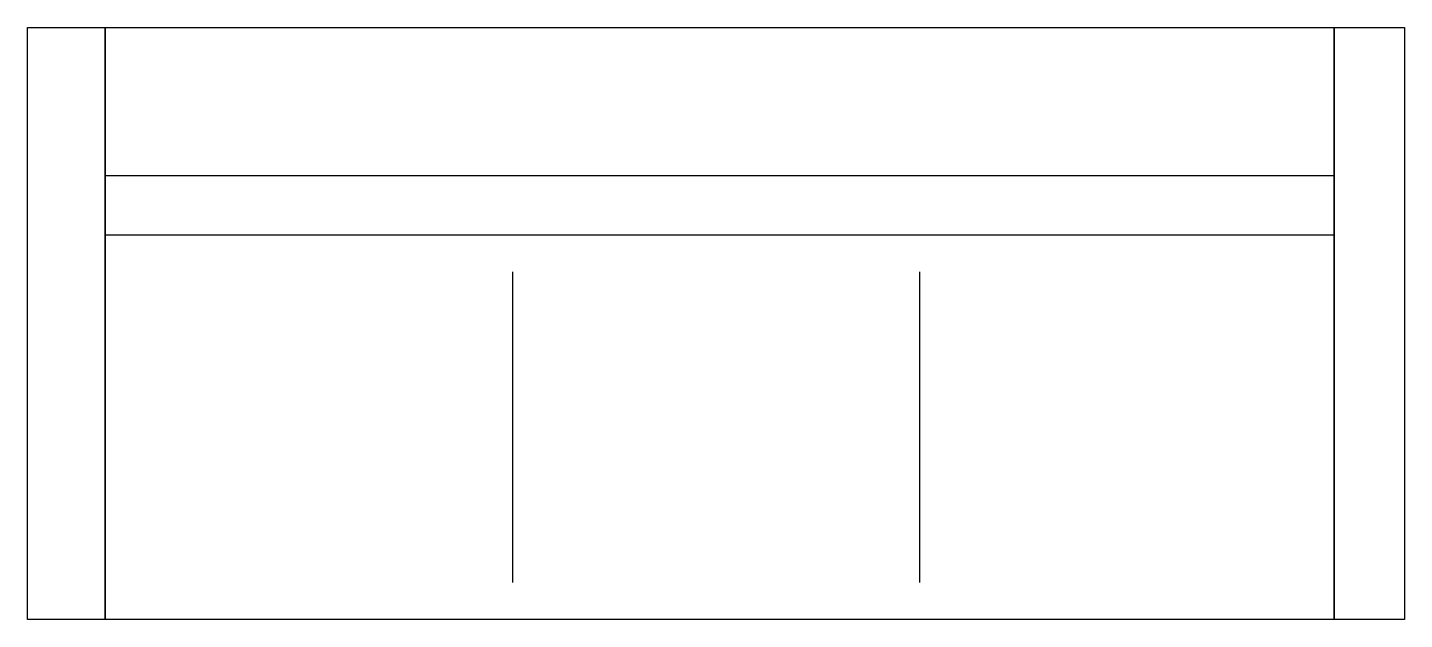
# Model space of a CAD drawing. Header units: millimetres. Extents: x -930 to 930, y -400 to 400.
import ezdxf

# ---------------------------------------------------------------- set-up
doc = ezdxf.new("R2010")
doc.units = ezdxf.units.MM
doc.header["$LTSCALE"] = 0.001

msp = doc.modelspace()

# ---------------------------------------------------------------- linework, layer by layer
for p, q in [((-825, 200), (835, 200)), ((-825, 120), (835, 120)), ((-275, 70), (-275, -350)), ((275, 70), (275, -350))]:
    msp.add_line(p, q)
for points in [[(-930, 400), (-825, 400), (-825, -400), (-930, -400), (-930, 400)], [(-825, 400), (835, 400), (835, -400), (-825, -400), (-825, 400)], [(835, 400), (930, 400), (930, -400), (835, -400), (835, 400)]]:
    msp.add_lwpolyline(points)

doc.saveas('drawing.dxf')
